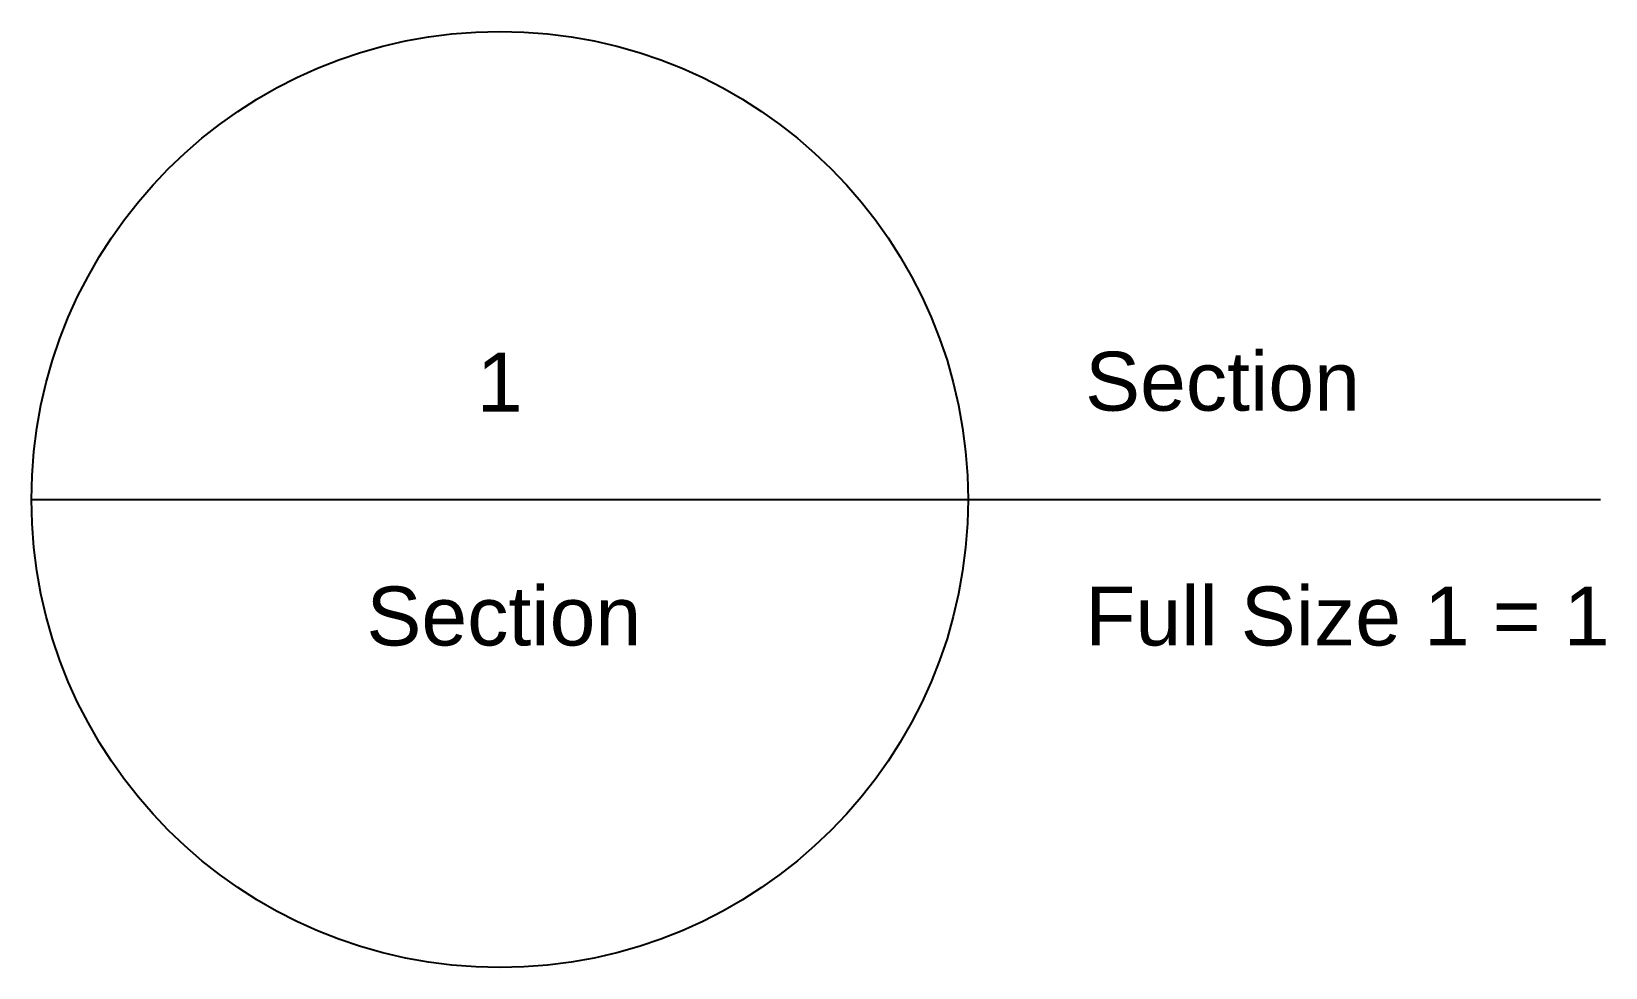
# Paper-space layout 'Section [Sheet]' of a CAD drawing. Header units: metres. Extents: x 0.4125 to 0.4392, y -47844.7324 to -47844.7165.
import ezdxf

# ---------------------------------------------------------------- set-up
doc = ezdxf.new("R2010")
doc.units = ezdxf.units.M
doc.header["$MEASUREMENT"] = 0
doc.styles.add('Style-Arial', font='arial.ttf')

# ---------------------------------------------------------------- blocks, each defined once
blk = doc.blocks.new('DrawingTitleBubble')
blk.add_line((-0.008007, 0), (0.007869, 0))
blk.add_circle((-0.000069, 0), 0.007938)
at = {"char_height": 0.001524, "style": 'Style-Arial'}
for s, insert, attachment_point in [('\\H0.656168x;1', (-0.000069, 0.001492), 8), ('\\H0.656168x;Section', (0, -0.001476), 2)]:
    blk.add_mtext(s, dxfattribs=dict(at, insert=insert, attachment_point=attachment_point))
blk = doc.blocks.new('TitleText')
at = {"char_height": 0.001524, "style": 'Style-Arial'}
for s, insert, attachment_point in [('\\H0.656168x;Section', (0, 0.001492), 7), ('\\H0.656168x;Full Size 1 = 1', (0, -0.001476), 1)]:
    blk.add_mtext(s, dxfattribs=dict(at, insert=insert, attachment_point=attachment_point))
blk = doc.blocks.new('*U26')
blk.add_line((0, 0), (0.018587, 0))
for name, p in [('DrawingTitleBubble', (0, 0)), ('TitleText', (0.009853, 0))]:
    blk.add_blockref(name, p)

psp = doc.layouts.new('Section [Sheet]')

# ---------------------------------------------------------------- block references
psp.add_blockref('*U26', (0.4205, -47844.724424))

doc.saveas('drawing.dxf')
